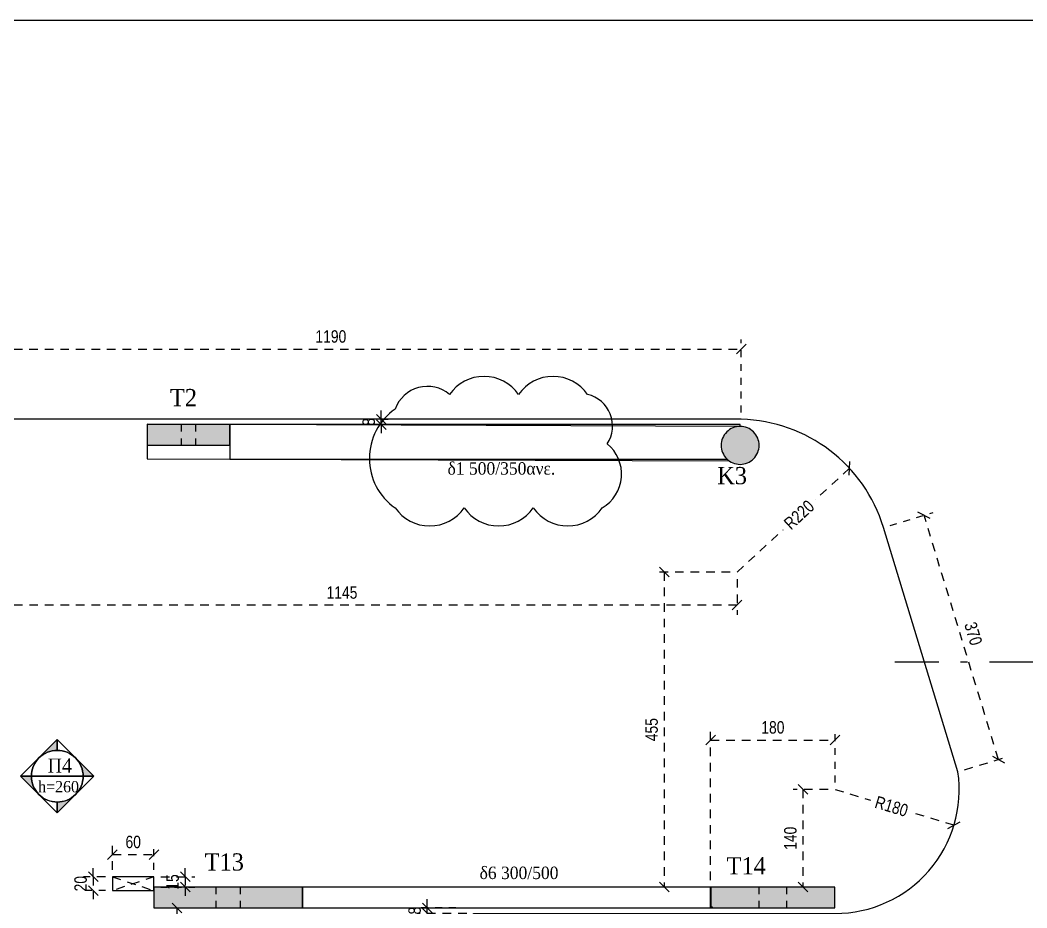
# Model space of a CAD drawing. Header units: millimetres. Extents: x -2171 to 1563, y -1758 to -1505.
# Drawn here: x 362.16 to 376.74, y -1603.11 to -1590.25 of the extents above; entities that cross this region are included whole.
import ezdxf

# ---------------------------------------------------------------- set-up
doc = ezdxf.new("R2010")
doc.units = ezdxf.units.MM
doc.header["$PDMODE"] = 32
for name, pattern in [('DASHDOT', [25.4, 12.7, -6.35, 0, -6.35]), ('DASHED2', [0.375, 0.25, -0.125]), ('DOT', [0.025, 0, -0.025]), ('HIDDEN', [0.375, 0.25, -0.125]), ('HIDDEN2', [0.1875, 0.125, -0.0625])]:
    doc.linetypes.add(name, pattern=pattern)
doc.layers.get('Defpoints').update_dxf_attribs({"color": 6})
for name, color, linetype in [('-S_TEXT', 3, 'Continuous'), ('athinas comments', 10, 'Continuous'), ('DIASTASEIS', 7, 'Continuous'), ('Fill_Col', 7, 'Continuous'), ('Geo_Beam', 7, 'Continuous'), ('Geo_Col', 7, 'Continuous'), ('Geo_Lines', 7, 'Continuous'), ('Sect_Line_Symbol', 7, 'Continuous'), ('Text_Beam', 7, 'Continuous'), ('Text_Col_-1', 7, 'Continuous'), ('Text_Slab', 7, 'Continuous')]:
    doc.layers.add(name, color=color, linetype=linetype)
doc.layers.add('A-ANNO-DIMS', color=1, linetype='Continuous', lineweight=9)
doc.styles.add('1-100', font='arial.ttf', dxfattribs={"width": 0.8})
doc.styles.add('S1TmsNwRmn1088_b_934_161', font='times.ttf', dxfattribs={"width": 0.933629, "height": 0.10875})
doc.styles.add('S1TmsNwRmn11_b_934_161', font='times.ttf', dxfattribs={"width": 0.933629, "height": 0.001087})
doc.styles.add('S1TmsNwRmn1359_b_934_161', font='times.ttf', dxfattribs={"width": 0.933629, "height": 0.135937})
doc.dimstyles.new('Copy of 1-100', dxfattribs={"dimtxt": 0.18, "dimasz": 0.14, "dimexe": 0.14, "dimexo": 0.1, "dimgap": 0.09, "dimtad": 1, "dimdec": 0, "dimlfac": 100, "dimrnd": 5, "dimzin": 5, "dimdsep": 46, "dimtxsty": '1-100', "dimblk": 'OBLIQUE', "dimcen": 0.09, "dimclrd": 1, "dimclre": 1, "dimclrt": 2, "dimadec": 0, "dimazin": 0, "dimtfac": 1, "dimtdec": 0, "dimtix": 1, "dimtmove": 2, "dimatfit": 3, "dimfxl": 5, "dimfxlon": 1, "dimtolj": 1, "dimtzin": 5, "dimarcsym": 0})

# ---------------------------------------------------------------- blocks, each defined once
blk = doc.blocks.new('Label_Όροφος 5-RC_XSN2633_1510')
at = {"layer": 'Text_Slab'}
for points in [[(-0.1768, 0.1768, -0.198912), (0, 0.25), (0, 0.3536)], [(0.1768, 0.1768, -0.198912), (0.25, 0), (0.3536, 0)], [(-0.1768, -0.1768, -0.198912), (-0.25, 0), (-0.3536, 0)], [(0.1768, -0.1768, -0.198912), (0, -0.25), (0, -0.3536)]]:
    blk.add_hatch(color=174, dxfattribs=at).paths.add_polyline_path(points)
at = {"layer": 'Text_Slab', "color": 174}
for points in [[(-0.1768, 0.1768, -0.198912), (0, 0.25), (0, 0.3536)], [(0, 0.25, -0.198912), (0.1768, 0.1768), (0, 0.3536)], [(-0.25, 0, 0.414214), (0, -0.25, 0.414214), (0.25, 0, 0.414214), (0, 0.25, 0.414214)], [(-0.25, 0, -0.198912), (-0.1768, 0.1768), (-0.3536, 0)], [(0.1768, 0.1768, -0.198912), (0.25, 0), (0.3536, 0)], [(-0.1768, -0.1768, -0.198912), (-0.25, 0), (-0.3536, 0)], [(0.25, 0, -0.198912), (0.1768, -0.1768), (0.3536, 0)], [(0, -0.25, -0.198912), (-0.1768, -0.1768), (0, -0.3536)], [(0.1768, -0.1768, -0.198912), (0, -0.25), (0, -0.3536)]]:
    blk.add_lwpolyline(points, format="xyb", close=True, dxfattribs=at)
blk.add_lwpolyline([(0.25, 0), (-0.25, 0)], close=True, dxfattribs=at)
blk = doc.blocks.new('_Oblique')
at = {"color": 0, "linetype": 'ByBlock', "lineweight": -2}
blk.add_line((-0.5, -0.5), (0.5, 0.5), dxfattribs=at)
blk = doc.blocks.new('*D307')
at = {"layer": 'A-ANNO-DIMS', "color": 1, "linetype": 'HIDDEN', "lineweight": -2, "ltscale": 0.5, "transparency": 16777216}
blk.add_line((363.502, -1602.563), (363.502, -1602.201), dxfattribs=at)
at = {"layer": 'A-ANNO-DIMS', "color": 1, "linetype": 'HIDDEN2', "lineweight": -2, "ltscale": 0.5, "transparency": 16777216}
blk.add_line((364.102, -1602.563), (364.102, -1602.201), dxfattribs=at)
at = {"layer": 'A-ANNO-DIMS', "color": 1, "linetype": 'DASHED2', "lineweight": -2, "ltscale": 0.5, "transparency": 16777216}
blk.add_line((363.502, -1602.341), (364.102, -1602.341), dxfattribs=at)
at = {"layer": 'Defpoints', "color": 0, "ltscale": 0.5, "transparency": 16777216}
for p in [(364.102, -1602.341), (363.502, -1602.663), (364.102, -1602.663)]:
    blk.add_point(p, dxfattribs=at)
at = {"layer": 'A-ANNO-DIMS', "color": 1, "lineweight": -2, "ltscale": 0.5, "transparency": 16777216, "xscale": 0.14, "yscale": 0.14, "zscale": 0.14, "rotation": 180}
blk.add_blockref('_Oblique', (363.502, -1602.341), dxfattribs=at)
at = {"layer": 'A-ANNO-DIMS', "color": 1, "lineweight": -2, "ltscale": 0.5, "transparency": 16777216, "xscale": 0.14, "yscale": 0.14, "zscale": 0.14}
blk.add_blockref('_Oblique', (364.102, -1602.341), dxfattribs=at)
at = {"layer": 'A-ANNO-DIMS', "color": 2, "ltscale": 0.5, "transparency": 16777216, "insert": (363.802, -1602.159), "char_height": 0.18, "attachment_point": 5, "style": '1-100'}
blk.add_mtext('\\A1;60', dxfattribs=at)
blk = doc.blocks.new('*D305')
at = {"layer": 'A-ANNO-DIMS', "color": 1, "linetype": 'DASHED2', "lineweight": -2, "ltscale": 0.5, "transparency": 16777216}
for p, q in [((364.556, -1602.663), (364.556, -1602.523)), ((364.556, -1602.663), (364.556, -1602.813)), ((364.556, -1602.813), (364.556, -1602.953))]:
    blk.add_line(p, q, dxfattribs=at)
at = {"layer": 'A-ANNO-DIMS', "color": 1, "linetype": 'HIDDEN', "lineweight": -2, "ltscale": 0.5, "transparency": 16777216}
blk.add_line((364.202, -1602.663), (364.696, -1602.663), dxfattribs=at)
at = {"layer": 'A-ANNO-DIMS', "color": 1, "linetype": 'HIDDEN2', "lineweight": -2, "ltscale": 0.5, "transparency": 16777216}
blk.add_line((364.201, -1602.813), (364.696, -1602.813), dxfattribs=at)
at = {"layer": 'Defpoints', "color": 0, "ltscale": 0.5, "transparency": 16777216}
for p in [(364.102, -1602.663), (364.101, -1602.813), (364.556, -1602.813)]:
    blk.add_point(p, dxfattribs=at)
at = {"layer": 'A-ANNO-DIMS', "color": 1, "lineweight": -2, "ltscale": 0.5, "transparency": 16777216, "xscale": 0.14, "yscale": 0.14, "zscale": 0.14}
for p, rotation in [((364.556, -1602.663), 270), ((364.556, -1602.813), 90)]:
    blk.add_blockref('_Oblique', p, dxfattribs=dict(at, rotation=rotation))
at = {"layer": 'A-ANNO-DIMS', "color": 2, "ltscale": 0.5, "transparency": 16777216, "insert": (364.374, -1602.738), "char_height": 0.18, "attachment_point": 5, "rotation": 90, "style": '1-100'}
blk.add_mtext('\\A1;15', dxfattribs=at)
blk = doc.blocks.new('*D308')
at = {"layer": 'A-ANNO-DIMS', "color": 1, "linetype": 'DASHED2', "lineweight": -2, "ltscale": 0.5, "transparency": 16777216}
for p, q in [((363.223, -1602.663), (363.223, -1602.523)), ((363.223, -1602.663), (363.223, -1602.863)), ((363.223, -1602.863), (363.223, -1603.003))]:
    blk.add_line(p, q, dxfattribs=at)
at = {"layer": 'A-ANNO-DIMS', "color": 1, "linetype": 'HIDDEN', "lineweight": -2, "ltscale": 0.5, "transparency": 16777216}
blk.add_line((363.402, -1602.663), (363.083, -1602.663), dxfattribs=at)
at = {"layer": 'A-ANNO-DIMS', "color": 1, "linetype": 'HIDDEN2', "lineweight": -2, "ltscale": 0.5, "transparency": 16777216}
blk.add_line((363.402, -1602.863), (363.083, -1602.863), dxfattribs=at)
at = {"layer": 'Defpoints', "color": 0, "ltscale": 0.5, "transparency": 16777216}
for p in [(363.502, -1602.663), (363.223, -1602.863), (363.502, -1602.863)]:
    blk.add_point(p, dxfattribs=at)
at = {"layer": 'A-ANNO-DIMS', "color": 1, "lineweight": -2, "ltscale": 0.5, "transparency": 16777216, "xscale": 0.14, "yscale": 0.14, "zscale": 0.14}
for p, rotation in [((363.223, -1602.663), 270), ((363.223, -1602.863), 90)]:
    blk.add_blockref('_Oblique', p, dxfattribs=dict(at, rotation=rotation))
at = {"layer": 'A-ANNO-DIMS', "color": 2, "ltscale": 0.5, "transparency": 16777216, "insert": (363.041, -1602.763), "char_height": 0.18, "attachment_point": 5, "rotation": 90, "style": '1-100'}
blk.add_mtext('\\A1;20', dxfattribs=at)
blk = doc.blocks.new('*D306')
at = {"layer": 'A-ANNO-DIMS', "color": 1, "linetype": 'HIDDEN', "lineweight": -2, "ltscale": 0.5, "transparency": 16777216}
blk.add_line((364.201, -1603.113), (364.576, -1603.113), dxfattribs=at)
at = {"layer": 'A-ANNO-DIMS', "color": 1, "linetype": 'DASHED2', "lineweight": -2, "ltscale": 0.5, "transparency": 16777216}
blk.add_line((364.436, -1603.113), (364.436, -1604.863), dxfattribs=at)
at = {"layer": 'A-ANNO-DIMS', "color": 1, "linetype": 'HIDDEN2', "lineweight": -2, "ltscale": 0.5, "transparency": 16777216}
blk.add_line((364.002, -1604.863), (364.576, -1604.863), dxfattribs=at)
at = {"layer": 'Defpoints', "color": 0, "ltscale": 0.5, "transparency": 16777216}
for p in [(364.101, -1603.113), (363.902, -1604.863), (364.436, -1604.863)]:
    blk.add_point(p, dxfattribs=at)
at = {"layer": 'A-ANNO-DIMS', "color": 1, "lineweight": -2, "ltscale": 0.5, "transparency": 16777216, "xscale": 0.14, "yscale": 0.14, "zscale": 0.14}
for p, rotation in [((364.436, -1603.113), 90), ((364.436, -1604.863), 270)]:
    blk.add_blockref('_Oblique', p, dxfattribs=dict(at, rotation=rotation))
at = {"layer": 'A-ANNO-DIMS', "color": 2, "ltscale": 0.5, "transparency": 16777216, "insert": (364.254, -1603.988), "char_height": 0.18, "attachment_point": 5, "rotation": 90, "style": '1-100'}
blk.add_mtext('\\A1;175', dxfattribs=at)
blk = doc.blocks.new('*D749')
at = {"layer": 'Defpoints', "color": 0, "ltscale": 0.5, "transparency": 16777216}
for p in [(373.966, -1601.397), (375.688, -1601.915)]:
    blk.add_point(p, dxfattribs=at)
at = {"layer": 'DIASTASEIS', "color": 1, "linetype": 'DASHED2', "lineweight": -2, "ltscale": 0.5, "transparency": 16777216}
for p, q in [((373.966, -1601.397), (374.478, -1601.551)), ((375.688, -1601.915), (375.087, -1601.734))]:
    blk.add_line(p, q, dxfattribs=at)
at = {"layer": 'DIASTASEIS', "color": 1, "lineweight": -2, "ltscale": 0.5, "transparency": 16777216, "xscale": 0.14, "yscale": 0.14, "zscale": 0.14, "rotation": 343.2433628914609}
blk.add_blockref('_Oblique', (375.688, -1601.915), dxfattribs=at)
at = {"layer": 'DIASTASEIS', "color": 2, "ltscale": 0.5, "transparency": 16777216, "insert": (374.783, -1601.643), "char_height": 0.18, "attachment_point": 5, "rotation": 343.2434, "style": '1-100'}
blk.add_mtext('\\A1;R180', dxfattribs=at)
blk = doc.blocks.new('*D750')
at = {"layer": 'Defpoints', "color": 0, "ltscale": 0.5, "transparency": 16777216}
for p in [(374.174, -1596.743), (372.548, -1598.248)]:
    blk.add_point(p, dxfattribs=at)
at = {"layer": 'DIASTASEIS', "color": 1, "linetype": 'DASHED2', "lineweight": -2, "ltscale": 0.5, "transparency": 16777216}
for p, q in [((374.174, -1596.743), (373.678, -1597.202)), ((372.548, -1598.248), (373.212, -1597.634))]:
    blk.add_line(p, q, dxfattribs=at)
at = {"layer": 'DIASTASEIS', "color": 1, "lineweight": -2, "ltscale": 0.5, "transparency": 16777216, "xscale": 0.14, "yscale": 0.14, "zscale": 0.14, "rotation": 42.80440296474206}
blk.add_blockref('_Oblique', (374.174, -1596.743), dxfattribs=at)
at = {"layer": 'DIASTASEIS', "color": 2, "ltscale": 0.5, "transparency": 16777216, "insert": (373.445, -1597.418), "char_height": 0.18, "attachment_point": 5, "rotation": 42.8044, "style": '1-100'}
blk.add_mtext('\\A1;R220', dxfattribs=at)
blk = doc.blocks.new('*D756')
at = {"layer": 'Defpoints', "color": 0, "ltscale": 0.5, "transparency": 16777216}
for p in [(375.254, -1597.424), (374.668, -1597.603), (375.746, -1601.141)]:
    blk.add_point(p, dxfattribs=at)
at = {"layer": 'DIASTASEIS', "color": 1, "linetype": 'HIDDEN2', "lineweight": -2, "ltscale": 0.5, "transparency": 16777216}
blk.add_line((374.764, -1597.574), (375.388, -1597.383), dxfattribs=at)
at = {"layer": 'DIASTASEIS', "color": 1, "linetype": 'DASHED2', "lineweight": -2, "ltscale": 0.5, "transparency": 16777216}
blk.add_line((376.332, -1600.963), (375.254, -1597.424), dxfattribs=at)
at = {"layer": 'DIASTASEIS', "color": 1, "linetype": 'HIDDEN', "lineweight": -2, "ltscale": 0.5, "transparency": 16777216}
blk.add_line((375.841, -1601.112), (376.466, -1600.922), dxfattribs=at)
at = {"layer": 'DIASTASEIS', "color": 1, "lineweight": -2, "ltscale": 0.5, "transparency": 16777216, "xscale": 0.14, "yscale": 0.14, "zscale": 0.14}
for p, rotation in [((375.254, -1597.424), 106.9407438954268), ((376.332, -1600.963), 286.9407438954269)]:
    blk.add_blockref('_Oblique', p, dxfattribs=dict(at, rotation=rotation))
at = {"layer": 'DIASTASEIS', "color": 2, "ltscale": 0.5, "transparency": 16777216, "insert": (375.967, -1599.14), "char_height": 0.18, "attachment_point": 5, "rotation": 286.9407, "style": '1-100'}
blk.add_mtext('\\A1;370', dxfattribs=at)
blk = doc.blocks.new('*D761')
at = {"layer": 'Defpoints', "color": 0, "ltscale": 0.5, "transparency": 16777216}
for p in [(368.06, -1603.113), (368.574, -1603.113), (368.732, -1603.193)]:
    blk.add_point(p, dxfattribs=at)
at = {"layer": 'DIASTASEIS', "color": 1, "linetype": 'DASHED2', "lineweight": -2, "ltscale": 0.5, "transparency": 16777216}
for p, q in [((368.06, -1603.113), (368.06, -1602.973)), ((368.06, -1603.193), (368.06, -1603.113)), ((368.06, -1603.193), (368.06, -1603.333))]:
    blk.add_line(p, q, dxfattribs=at)
at = {"layer": 'DIASTASEIS', "color": 1, "linetype": 'HIDDEN2', "lineweight": -2, "ltscale": 0.5, "transparency": 16777216}
blk.add_line((368.474, -1603.113), (367.92, -1603.113), dxfattribs=at)
at = {"layer": 'DIASTASEIS', "color": 1, "linetype": 'HIDDEN', "lineweight": -2, "ltscale": 0.5, "transparency": 16777216}
blk.add_line((368.632, -1603.193), (367.92, -1603.193), dxfattribs=at)
at = {"layer": 'DIASTASEIS', "color": 1, "lineweight": -2, "ltscale": 0.5, "transparency": 16777216, "xscale": 0.14, "yscale": 0.14, "zscale": 0.14}
for p, rotation in [((368.06, -1603.113), 270), ((368.06, -1603.193), 90)]:
    blk.add_blockref('_Oblique', p, dxfattribs=dict(at, rotation=rotation))
at = {"layer": 'DIASTASEIS', "color": 2, "ltscale": 0.5, "transparency": 16777216, "insert": (367.878, -1603.153), "char_height": 0.18, "attachment_point": 5, "rotation": 90, "style": '1-100'}
blk.add_mtext('\\A1;8', dxfattribs=at)
blk = doc.blocks.new('*D765')
at = {"layer": 'Defpoints', "color": 0, "ltscale": 0.5, "transparency": 16777216}
for p in [(373.966, -1600.681), (373.966, -1601.397), (372.164, -1602.813)]:
    blk.add_point(p, dxfattribs=at)
at = {"layer": 'DIASTASEIS', "color": 1, "linetype": 'HIDDEN', "lineweight": -2, "ltscale": 0.5, "transparency": 16777216}
blk.add_line((372.164, -1602.713), (372.164, -1600.541), dxfattribs=at)
at = {"layer": 'DIASTASEIS', "color": 1, "linetype": 'HIDDEN2', "lineweight": -2, "ltscale": 0.5, "transparency": 16777216}
blk.add_line((373.966, -1601.297), (373.966, -1600.541), dxfattribs=at)
at = {"layer": 'DIASTASEIS', "color": 1, "linetype": 'DASHED2', "lineweight": -2, "ltscale": 0.5, "transparency": 16777216}
blk.add_line((372.164, -1600.681), (373.966, -1600.681), dxfattribs=at)
at = {"layer": 'DIASTASEIS', "color": 1, "lineweight": -2, "ltscale": 0.5, "transparency": 16777216, "xscale": 0.14, "yscale": 0.14, "zscale": 0.14, "rotation": 180}
blk.add_blockref('_Oblique', (372.164, -1600.681), dxfattribs=at)
at = {"layer": 'DIASTASEIS', "color": 1, "lineweight": -2, "ltscale": 0.5, "transparency": 16777216, "xscale": 0.14, "yscale": 0.14, "zscale": 0.14}
blk.add_blockref('_Oblique', (373.966, -1600.681), dxfattribs=at)
at = {"layer": 'DIASTASEIS', "color": 2, "ltscale": 0.5, "transparency": 16777216, "insert": (373.065, -1600.499), "char_height": 0.18, "attachment_point": 5, "style": '1-100'}
blk.add_mtext('\\A1;180', dxfattribs=at)
blk = doc.blocks.new('*D766')
at = {"layer": 'Defpoints', "color": 0, "ltscale": 0.5, "transparency": 16777216}
for p in [(373.966, -1601.397), (373.501, -1602.813), (373.966, -1602.813)]:
    blk.add_point(p, dxfattribs=at)
at = {"layer": 'DIASTASEIS', "color": 1, "linetype": 'HIDDEN', "lineweight": -2, "ltscale": 0.5, "transparency": 16777216}
blk.add_line((373.866, -1601.397), (373.361, -1601.397), dxfattribs=at)
at = {"layer": 'DIASTASEIS', "color": 1, "linetype": 'DASHED2', "lineweight": -2, "ltscale": 0.5, "transparency": 16777216}
blk.add_line((373.501, -1601.397), (373.501, -1602.813), dxfattribs=at)
at = {"layer": 'DIASTASEIS', "color": 1, "linetype": 'HIDDEN2', "lineweight": -2, "ltscale": 0.5, "transparency": 16777216}
blk.add_line((373.866, -1602.813), (373.361, -1602.813), dxfattribs=at)
at = {"layer": 'DIASTASEIS', "color": 1, "lineweight": -2, "ltscale": 0.5, "transparency": 16777216, "xscale": 0.14, "yscale": 0.14, "zscale": 0.14}
for p, rotation in [((373.501, -1601.397), 90), ((373.501, -1602.813), 270)]:
    blk.add_blockref('_Oblique', p, dxfattribs=dict(at, rotation=rotation))
at = {"layer": 'DIASTASEIS', "color": 2, "ltscale": 0.5, "transparency": 16777216, "insert": (373.319, -1602.105), "char_height": 0.18, "attachment_point": 5, "rotation": 90, "style": '1-100'}
blk.add_mtext('\\A1;140', dxfattribs=at)
blk = doc.blocks.new('*D767')
at = {"layer": 'Defpoints', "color": 0, "ltscale": 0.5, "transparency": 16777216}
for p in [(361.102, -1598.248), (372.548, -1598.248), (361.102, -1598.727)]:
    blk.add_point(p, dxfattribs=at)
at = {"layer": 'DIASTASEIS', "color": 1, "linetype": 'HIDDEN2', "lineweight": -2, "ltscale": 0.5, "transparency": 16777216}
blk.add_line((361.102, -1598.348), (361.102, -1598.867), dxfattribs=at)
at = {"layer": 'DIASTASEIS', "color": 1, "linetype": 'HIDDEN', "lineweight": -2, "ltscale": 0.5, "transparency": 16777216}
blk.add_line((372.548, -1598.348), (372.548, -1598.867), dxfattribs=at)
at = {"layer": 'DIASTASEIS', "color": 1, "linetype": 'DASHED2', "lineweight": -2, "ltscale": 0.5, "transparency": 16777216}
blk.add_line((372.548, -1598.727), (361.102, -1598.727), dxfattribs=at)
at = {"layer": 'DIASTASEIS', "color": 1, "lineweight": -2, "ltscale": 0.5, "transparency": 16777216, "xscale": 0.14, "yscale": 0.14, "zscale": 0.14, "rotation": 180}
blk.add_blockref('_Oblique', (361.102, -1598.727), dxfattribs=at)
at = {"layer": 'DIASTASEIS', "color": 1, "lineweight": -2, "ltscale": 0.5, "transparency": 16777216, "xscale": 0.14, "yscale": 0.14, "zscale": 0.14}
blk.add_blockref('_Oblique', (372.548, -1598.727), dxfattribs=at)
at = {"layer": 'DIASTASEIS', "color": 2, "ltscale": 0.5, "transparency": 16777216, "insert": (366.825, -1598.545), "char_height": 0.18, "attachment_point": 5, "style": '1-100'}
blk.add_mtext('\\A1;1145', dxfattribs=at)
blk = doc.blocks.new('*D768')
at = {"layer": 'Defpoints', "color": 0, "ltscale": 0.5, "transparency": 16777216}
for p in [(372.548, -1598.248), (371.491, -1602.813), (372.548, -1602.813)]:
    blk.add_point(p, dxfattribs=at)
at = {"layer": 'DIASTASEIS', "color": 1, "linetype": 'HIDDEN', "lineweight": -2, "ltscale": 0.5, "transparency": 16777216}
blk.add_line((372.448, -1598.248), (371.351, -1598.248), dxfattribs=at)
at = {"layer": 'DIASTASEIS', "color": 1, "linetype": 'DASHED2', "lineweight": -2, "ltscale": 0.5, "transparency": 16777216}
blk.add_line((371.491, -1598.248), (371.491, -1602.813), dxfattribs=at)
at = {"layer": 'DIASTASEIS', "color": 1, "linetype": 'HIDDEN2', "lineweight": -2, "ltscale": 0.5, "transparency": 16777216}
blk.add_line((372.448, -1602.813), (371.351, -1602.813), dxfattribs=at)
at = {"layer": 'DIASTASEIS', "color": 1, "lineweight": -2, "ltscale": 0.5, "transparency": 16777216, "xscale": 0.14, "yscale": 0.14, "zscale": 0.14}
for p, rotation in [((371.491, -1598.248), 90), ((371.491, -1602.813), 270)]:
    blk.add_blockref('_Oblique', p, dxfattribs=dict(at, rotation=rotation))
at = {"layer": 'DIASTASEIS', "color": 2, "ltscale": 0.5, "transparency": 16777216, "insert": (371.31, -1600.531), "char_height": 0.18, "attachment_point": 5, "rotation": 90, "style": '1-100'}
blk.add_mtext('\\A1;455', dxfattribs=at)
blk = doc.blocks.new('*D798')
at = {"layer": 'Defpoints', "color": 0, "ltscale": 0.5, "transparency": 16777216}
for p in [(372.606, -1595.017), (372.606, -1596.033), (360.722, -1597.399)]:
    blk.add_point(p, dxfattribs=at)
at = {"layer": 'DIASTASEIS', "color": 1, "linetype": 'HIDDEN', "lineweight": -2, "ltscale": 0.5, "transparency": 16777216}
blk.add_line((360.722, -1597.299), (360.722, -1594.877), dxfattribs=at)
at = {"layer": 'DIASTASEIS', "color": 1, "linetype": 'HIDDEN2', "lineweight": -2, "ltscale": 0.5, "transparency": 16777216}
blk.add_line((372.606, -1595.933), (372.606, -1594.877), dxfattribs=at)
at = {"layer": 'DIASTASEIS', "color": 1, "linetype": 'DASHED2', "lineweight": -2, "ltscale": 0.5, "transparency": 16777216}
blk.add_line((360.722, -1595.017), (372.606, -1595.017), dxfattribs=at)
at = {"layer": 'DIASTASEIS', "color": 1, "lineweight": -2, "ltscale": 0.5, "transparency": 16777216, "xscale": 0.14, "yscale": 0.14, "zscale": 0.14, "rotation": 180}
blk.add_blockref('_Oblique', (360.722, -1595.017), dxfattribs=at)
at = {"layer": 'DIASTASEIS', "color": 1, "lineweight": -2, "ltscale": 0.5, "transparency": 16777216, "xscale": 0.14, "yscale": 0.14, "zscale": 0.14}
blk.add_blockref('_Oblique', (372.606, -1595.017), dxfattribs=at)
at = {"layer": 'DIASTASEIS', "color": 2, "ltscale": 0.5, "transparency": 16777216, "insert": (366.664, -1594.835), "char_height": 0.18, "attachment_point": 5, "style": '1-100'}
blk.add_mtext('\\A1;1190', dxfattribs=at)
blk = doc.blocks.new('*D799')
at = {"layer": 'Defpoints', "color": 0, "ltscale": 0.5, "transparency": 16777216}
for p in [(367.395, -1596.033), (367.395, -1596.033), (367.395, -1596.111)]:
    blk.add_point(p, dxfattribs=at)
at = {"layer": 'DIASTASEIS', "color": 1, "linetype": 'DASHED2', "lineweight": -2, "ltscale": 0.5, "transparency": 16777216}
for p, q in [((367.395, -1596.033), (367.395, -1595.893)), ((367.395, -1596.111), (367.395, -1596.033)), ((367.395, -1596.111), (367.395, -1596.251))]:
    blk.add_line(p, q, dxfattribs=at)
at = {"layer": 'DIASTASEIS', "color": 1, "linetype": 'HIDDEN2', "lineweight": -2, "ltscale": 0.5, "transparency": 16777216}
blk.add_line((367.395, -1596.033), (367.535, -1596.033), dxfattribs=at)
at = {"layer": 'DIASTASEIS', "color": 1, "linetype": 'HIDDEN', "lineweight": -2, "ltscale": 0.5, "transparency": 16777216}
blk.add_line((367.395, -1596.111), (367.535, -1596.111), dxfattribs=at)
at = {"layer": 'DIASTASEIS', "color": 1, "lineweight": -2, "ltscale": 0.5, "transparency": 16777216, "xscale": 0.14, "yscale": 0.14, "zscale": 0.14}
for p, rotation in [((367.395, -1596.033), 270), ((367.395, -1596.111), 90)]:
    blk.add_blockref('_Oblique', p, dxfattribs=dict(at, rotation=rotation))
at = {"layer": 'DIASTASEIS', "color": 2, "ltscale": 0.5, "transparency": 16777216, "insert": (367.213, -1596.072), "char_height": 0.18, "attachment_point": 5, "rotation": 90, "style": '1-100'}
blk.add_mtext('\\A1;8', dxfattribs=at)

msp = doc.modelspace()

# ---------------------------------------------------------------- hatches: boundary and pattern name
at = {"layer": 'Fill_Col'}
for points in [[(364.0019, -1596.4108), (365.2019, -1596.4108), (365.2019, -1596.1108), (364.0019, -1596.1108)], [(364.1014, -1603.1134), (366.2514, -1603.1134), (366.2514, -1602.8134), (364.1014, -1602.8134)], [(372.1644, -1603.1133), (373.9644, -1603.1133), (373.9644, -1602.8133), (372.1644, -1602.8133)]]:
    msp.add_hatch(color=252, dxfattribs=at).paths.add_polyline_path(points)
at = {"layer": 'Fill_Col', "ltscale": 0.5, "transparency": 33554572}
h = msp.add_hatch(color=252, dxfattribs=at)
h.dxf.hatch_style = 1
edge = h.paths.add_edge_path()
edge.add_arc((372.5909, -1596.4117), 0.275, 0, 90)
edge.add_arc((372.5909, -1596.4117), 0.275, 90, 180)
edge.add_arc((372.5909, -1596.4117), 0.275, 180, 270)
edge.add_arc((372.5909, -1596.4117), 0.275, 270, 360)
h = msp.add_hatch(color=252, dxfattribs=at)
h.dxf.hatch_style = 1
edge = h.paths.add_edge_path()
edge.add_arc((372.5909, -1596.4117), 0.275, 0, 90)
edge.add_arc((372.5909, -1596.4117), 0.275, 90, 180)
edge.add_arc((372.5909, -1596.4117), 0.275, 180, 270)
edge.add_arc((372.5909, -1596.4117), 0.275, 270, 360)

# ---------------------------------------------------------------- linework, layer by layer
at = {"layer": '-S_TEXT', "ltscale": 5}
msp.add_lwpolyline([(331.7486, -1590.2497), (389.8961, -1590.2497), (389.8961, -1630.2944), (331.7486, -1630.2944)], close=True, dxfattribs=at)
at = {"color": 2, "linetype": 'HIDDEN', "ltscale": 0.5}
for p, q in [((363.5017, -1602.6633), (364.1017, -1602.8633)), ((364.1017, -1602.6633), (363.5017, -1602.8633))]:
    msp.add_line(p, q, dxfattribs=at)
at = {"layer": 'athinas comments'}
msp.add_lwpolyline([(367.5953, -1597.3181, 0.5205671), (368.5953, -1597.3181, 0.5205671), (369.5953, -1597.3181, 0.5205671), (370.5953, -1597.3181, 0.5205671), (370.6658, -1596.3886, 0.5205671), (370.3823, -1595.6722, 0.5205671), (369.3823, -1595.6722, 0.5205671), (368.3823, -1595.6722, 0.5205671), (367.5953, -1595.8852, 0.5205671)], format="xyb", close=True, dxfattribs=at)
at = {"layer": 'Geo_Beam', "color": 94}
msp.add_lwpolyline([(372.5909, -1596.1367), (364.0019, -1596.1066), (364.0019, -1596.6066), (372.432, -1596.6361)], dxfattribs=at)
msp.add_lwpolyline([(372.5909, -1596.1367, -0.0000739), (372.5909, -1596.1367), (372.5909, -1596.1108), (365.2019, -1596.1108), (365.2019, -1596.4108), (365.2019, -1596.6108), (372.4013, -1596.6108)], format="xyb", dxfattribs=at)
msp.add_lwpolyline([(366.2514, -1603.1134), (372.1912, -1603.1133), (372.1912, -1603.1035), (372.1642, -1603.1035), (372.1642, -1602.8133), (366.2514, -1602.8134)], close=True, dxfattribs=at)
at = {"layer": 'Geo_Col', "color": 94}
for points in [[(364.0019, -1596.4108), (365.2019, -1596.4108), (365.2019, -1596.1108), (364.0019, -1596.1108)], [(364.1014, -1603.1134), (366.2514, -1603.1134), (366.2514, -1602.8134), (364.1014, -1602.8134)], [(372.1644, -1603.1133), (373.9644, -1603.1133), (373.9644, -1602.8133), (372.1644, -1602.8133)]]:
    msp.add_lwpolyline(points, close=True, dxfattribs=at)
at = {"layer": 'Geo_Col', "color": 94, "linetype": 'DOT'}
for points in [[(364.0019, -1596.4108), (364.5019, -1596.4108), (364.5019, -1596.1108), (364.0019, -1596.1108)], [(365.2019, -1596.1108), (364.7019, -1596.1108), (364.7019, -1596.4108), (365.2019, -1596.4108)], [(364.1014, -1603.1134), (365.0014, -1603.1134), (365.0014, -1602.8134), (364.1014, -1602.8134)], [(366.2514, -1602.8134), (365.3514, -1602.8134), (365.3514, -1603.1134), (366.2514, -1603.1134)], [(372.1644, -1603.1133), (372.8644, -1603.1133), (372.8644, -1602.8133), (372.1644, -1602.8133)], [(373.9644, -1602.8133), (373.2644, -1602.8133), (373.2644, -1603.1133), (373.9644, -1603.1133)]]:
    msp.add_lwpolyline(points, close=True, dxfattribs=at)
at = {"layer": 'Geo_Col', "color": 94}
msp.add_lwpolyline([(372.8659, -1596.4117, 0.4142136), (372.5909, -1596.1367, 0.4142136), (372.3159, -1596.4117, 0.4142136), (372.5909, -1596.6867, 0.4142136)], format="xyb", close=True, dxfattribs=at)
msp.add_lwpolyline([(372.8659, -1596.4117, 0.4142136), (372.5909, -1596.1367, 0.4142136), (372.3159, -1596.4117, 0.4142136), (372.5909, -1596.6867, 0.4142136)], format="xyb", close=True, dxfattribs=at)
at = {"layer": 'Geo_Lines', "color": 94}
msp.add_lwpolyline([(361.9082, -1612.3456), (371.2833, -1612.7645, 0.3591215), (374.6208, -1610.2222), (375.2919, -1605.8288, 0.4446907), (373.8452, -1604.1636), (368.7317, -1604.1632), (368.7317, -1603.1933), (373.9655, -1603.1947, 0.4567046), (375.7458, -1601.1412), (374.668, -1597.6027, 0.3227902), (372.6064, -1596.0333), (360.7217, -1596.0333)], format="xyb", dxfattribs=at)
msp.add_lwpolyline([(363.5017, -1602.8633), (364.1017, -1602.8633), (364.1017, -1602.6633), (363.5017, -1602.6633)], close=True, dxfattribs=at)
at = {"layer": 'Sect_Line_Symbol', "color": 2, "linetype": 'DASHDOT', "ltscale": 0.05}
msp.add_lwpolyline([(374.831, -1599.5487), (381.1516, -1599.5487)], dxfattribs=at)

# ---------------------------------------------------------------- block references
at = {"xscale": 1.5, "yscale": 1.5, "zscale": 1.5}
msp.add_blockref('Label_Όροφος 5-RC_XSN2633_1510', (362.7021, -1601.2059, 16.65), dxfattribs=at)

# ---------------------------------------------------------------- texts
at = {"layer": 'Text_Beam', "color": 3, "style": 'S1TmsNwRmn1088_b_934_161', "width": 0.933629}
for s, p in [(' δ1 500/350ανε.', (368.2904, -1596.8358)), (' δ6 300/500', (368.7549, -1602.6958))]:
    msp.add_text(s, height=0.18, rotation=360, dxfattribs=at).set_placement(p)
at = {"layer": 'Text_Col_-1', "color": 200, "style": 'S1TmsNwRmn11_b_934_161', "width": 0.933629}
for s, p in [('T2', (364.3346, -1595.8443)), ('K3', (372.2595, -1596.9744)), ('T13', (364.8369, -1602.5728)), ('T14', (372.3949, -1602.6286))]:
    msp.add_text(s, height=0.25, dxfattribs=at).set_placement(p)
at = {"layer": 'Text_Slab', "color": 174, "style": 'S1TmsNwRmn1359_b_934_161', "width": 0.933629}
msp.add_text('   Π4', height=0.20391, dxfattribs=at).set_placement((362.3476, -1601.1534, 16.65))
at = {"layer": 'Text_Slab', "color": 5, "style": 'S1TmsNwRmn1088_b_934_161', "width": 0.933629}
msp.add_text('h=260', height=0.16312, dxfattribs=at).set_placement((362.4267, -1601.4384, 16.65))

# ---------------------------------------------------------------- dimensions: what is measured, and where the dimension line sits
at = {"layer": 'A-ANNO-DIMS', "ltscale": 0.5}
dim = msp.add_linear_dim(base=(364.1017, -1602.3406), p1=(363.5017, -1602.6633), p2=(364.1017, -1602.6633), dimstyle='Copy of 1-100', dxfattribs=at)
dim.commit()
dim.dimension.update_dxf_attribs({"geometry": '*D307', "text_midpoint": (363.8017, -1602.1587)})
for base, p1, p2, picture, middle in [((363.2233, -1602.8633), (363.5017, -1602.6633), (363.5017, -1602.8633), '*D308', (363.0414, -1602.7633)), ((364.5557, -1602.8134), (364.1017, -1602.6633), (364.1014, -1602.8134), '*D305', (364.3738, -1602.7383)), ((364.4361, -1604.8633), (364.1014, -1603.1134), (363.9017, -1604.8633), '*D306', (364.2542, -1603.9883))]:
    dim = msp.add_linear_dim(base=base, p1=p1, p2=p2, angle=90, dimstyle='Copy of 1-100', dxfattribs=at)
    dim.commit()
    dim.dimension.update_dxf_attribs({"geometry": picture, "text_midpoint": middle})
at = {"layer": 'DIASTASEIS', "ltscale": 0.5}
for base, p1, p2, picture, middle in [((372.6064, -1595.0167), (360.7217, -1597.3987), (372.6064, -1596.0333), '*D798', (366.664, -1594.8348)), ((361.1016, -1598.7272), (372.5483, -1598.2483), (361.1016, -1598.2483), '*D767', (366.825, -1598.5453)), ((373.966, -1600.6809), (372.1642, -1602.8133), (373.966, -1601.3967), '*D765', (373.0651, -1600.499))]:
    dim = msp.add_linear_dim(base=base, p1=p1, p2=p2, dimstyle='Copy of 1-100', dxfattribs=at)
    dim.commit()
    dim.dimension.update_dxf_attribs({"geometry": picture, "text_midpoint": middle})
at = {"layer": 'DIASTASEIS', "color": 94, "ltscale": 0.5}
for base, p1, p2, picture, middle in [((367.3949, -1596.0333), (367.3949, -1596.1108), (367.3949, -1596.0333), '*D799', (367.213, -1596.072)), ((368.0598, -1603.1133), (368.7319, -1603.1933), (368.5736, -1603.1133), '*D761', (367.8779, -1603.1533))]:
    dim = msp.add_linear_dim(base=base, p1=p1, p2=p2, angle=90, dimstyle='Copy of 1-100', override={"dimrnd": 0}, dxfattribs=at)
    dim.commit()
    dim.dimension.update_dxf_attribs({"geometry": picture, "text_midpoint": middle})
at = {"layer": 'DIASTASEIS', "ltscale": 0.5}
for center, mpoint, picture, middle in [((372.5483, -1598.2483), (374.174, -1596.7427), '*D750', (373.4453, -1597.4176)), ((373.966, -1601.3967), (375.6877, -1601.9151), '*D749', (374.7825, -1601.6425))]:
    dim = msp.add_radius_dim(center=center, mpoint=mpoint, dimstyle='Copy of 1-100', dxfattribs=at)
    dim.commit()
    dim.dimension.update_dxf_attribs({"geometry": picture, "text_midpoint": middle, "dimtype": 132})
dim = msp.add_aligned_dim(p1=(375.7458, -1601.1412), p2=(374.668, -1597.6027), distance=-0.6127, dimstyle='Copy of 1-100', dxfattribs=at)
dim.commit()
dim.dimension.update_dxf_attribs({"geometry": '*D756', "text_midpoint": (375.9671, -1599.1404)})
for base, p1, p2, picture, middle in [((371.49139, -1602.81328), (372.54832, -1598.24834), (372.54832, -1602.81328), '*D768', (371.30986, -1600.53081)), ((373.5013, -1602.8133), (373.966, -1601.3967), (373.966, -1602.8133), '*D766', (373.3194, -1602.105))]:
    dim = msp.add_linear_dim(base=base, p1=p1, p2=p2, angle=90, dimstyle='Copy of 1-100', dxfattribs=at)
    dim.commit()
    dim.dimension.update_dxf_attribs({"geometry": picture, "text_midpoint": middle})

doc.saveas('drawing.dxf')
